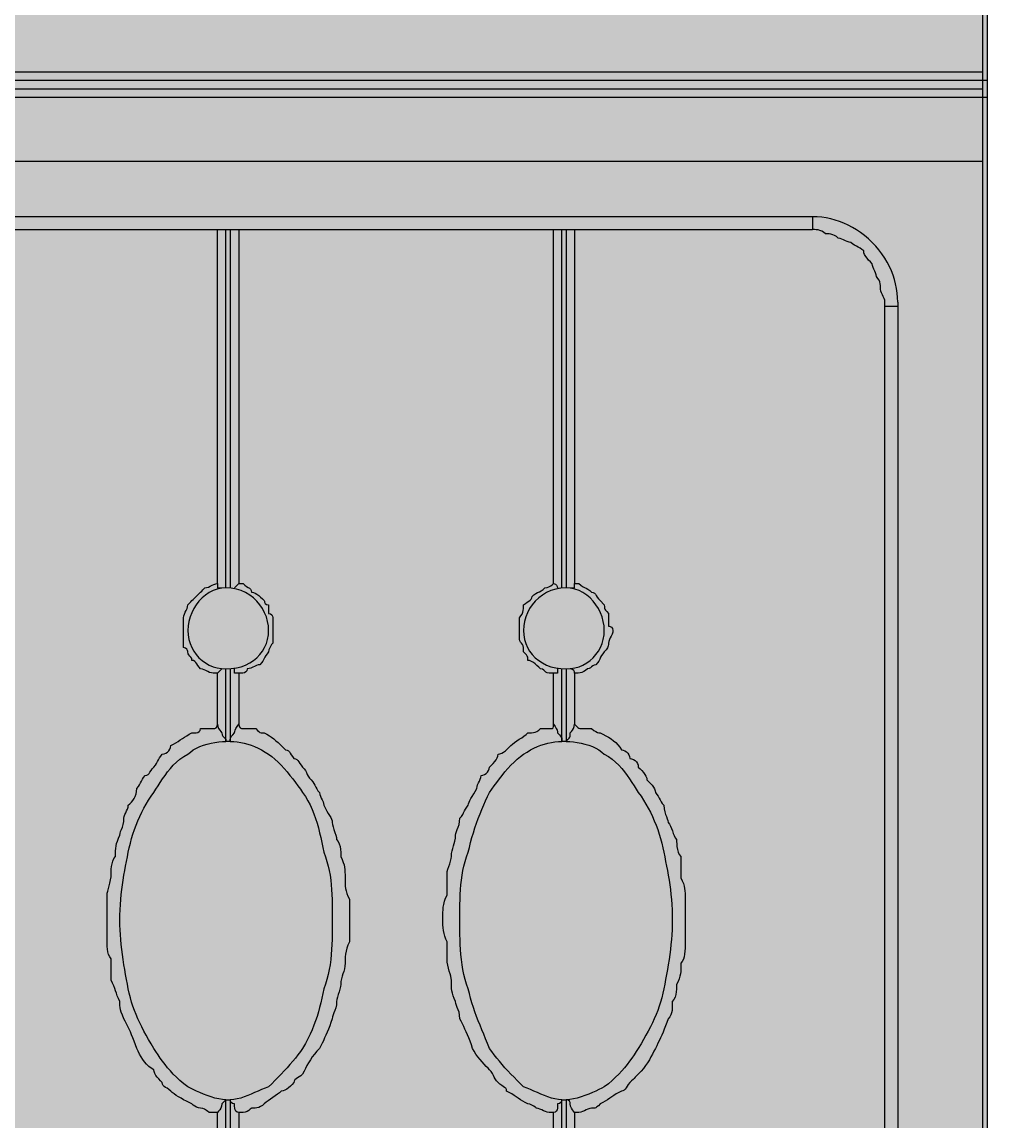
# Model space of a CAD drawing. Header units: millimetres. Extents: x 0 to 966, y -664 to 90.
# Drawn here: x 696.07 to 716, y -213.94 to -191.25 of the extents above; entities that cross this region are included whole.
import ezdxf

# ---------------------------------------------------------------- set-up
doc = ezdxf.new("R2010")
doc.units = ezdxf.units.MM
for name, color, linetype in [('HDL_BODY', 7, 'Continuous'), ('HDL_COLOUR', 7, 'Continuous'), ('HDL_DETAIL', 7, 'Continuous'), ('HDL_PRINT', 7, 'Continuous')]:
    doc.layers.add(name, color=color, linetype=linetype)

# ---------------------------------------------------------------- blocks, each defined once
blk = doc.blocks.new('M_R12.10.1_FRONT')
at = {"layer": 'HDL_BODY', "true_color": 0x202126}
blk.add_hatch(color=250, dxfattribs=at).paths.add_polyline_path([(0, 0), (216, 0), (216, 90), (0, 90)])
at = {"layer": 'HDL_BODY', "true_color": 0x2a2a30}
blk.add_hatch(color=250, dxfattribs=at).paths.add_polyline_path([(0.4, 20.52), (215.6, 20.52), (215.6, 68.31), (0.4, 68.31)])
at = {"layer": 'HDL_COLOUR', "true_color": 0x3d4a3a}
for points in [[(200.287, 55.392), (200.397, 55.397), (200.502, 55.413), (200.6, 55.438), (200.692, 55.472), (200.777, 55.515), (200.855, 55.565), (200.925, 55.623), (200.987, 55.687), (201.04, 55.758), (201.085, 55.835), (201.12, 55.916), (201.146, 56.002), (201.162, 56.092), (201.167, 56.186), (201.162, 56.28), (201.146, 56.373), (201.12, 56.464), (201.085, 56.552), (201.04, 56.637), (200.987, 56.717), (200.925, 56.79), (200.855, 56.858), (200.777, 56.917), (200.692, 56.968), (200.6, 57.009), (200.502, 57.04), (200.397, 57.059), (200.287, 57.065), (200.195, 57.059), (200.105, 57.04), (200.02, 57.009), (199.939, 56.968), (199.863, 56.917), (199.793, 56.858), (199.729, 56.79), (199.671, 56.717), (199.621, 56.637), (199.579, 56.552), (199.545, 56.464), (199.52, 56.373), (199.504, 56.28), (199.499, 56.186), (199.504, 56.092), (199.52, 56.002), (199.545, 55.916), (199.579, 55.835), (199.621, 55.758), (199.671, 55.687), (199.729, 55.623), (199.793, 55.565), (199.863, 55.515), (199.939, 55.472), (200.02, 55.438), (200.105, 55.413), (200.195, 55.397), (200.287, 55.392)], [(207.31, 55.392), (207.403, 55.397), (207.492, 55.413), (207.577, 55.438), (207.658, 55.472), (207.734, 55.515), (207.805, 55.565), (207.869, 55.623), (207.926, 55.687), (207.977, 55.758), (208.019, 55.835), (208.053, 55.916), (208.078, 56.002), (208.093, 56.092), (208.098, 56.186), (208.093, 56.28), (208.078, 56.373), (208.053, 56.464), (208.019, 56.552), (207.977, 56.637), (207.926, 56.717), (207.869, 56.79), (207.805, 56.858), (207.734, 56.917), (207.658, 56.968), (207.577, 57.009), (207.492, 57.04), (207.403, 57.059), (207.31, 57.065), (207.2, 57.059), (207.096, 57.04), (206.997, 57.009), (206.905, 56.968), (206.82, 56.917), (206.743, 56.858), (206.673, 56.79), (206.611, 56.717), (206.557, 56.637), (206.513, 56.552), (206.477, 56.464), (206.452, 56.373), (206.436, 56.28), (206.431, 56.186), (206.436, 56.092), (206.452, 56.002), (206.477, 55.916), (206.513, 55.835), (206.557, 55.758), (206.611, 55.687), (206.673, 55.623), (206.743, 55.565), (206.82, 55.515), (206.905, 55.472), (206.997, 55.438), (207.096, 55.413), (207.2, 55.397), (207.31, 55.392)]]:
    blk.add_hatch(color=79, dxfattribs=at).paths.add_polyline_path(points)
at = {"layer": 'HDL_COLOUR', "true_color": 0x97a4b5}
for points in [[(202.53, 50.22), (202.511, 50.703), (202.455, 51.178), (202.363, 51.636), (202.235, 52.07), (202.075, 52.472), (201.886, 52.836), (201.669, 53.155), (201.43, 53.424), (201.172, 53.638), (200.899, 53.794), (200.617, 53.888), (200.33, 53.92), (200.043, 53.888), (199.761, 53.794), (199.488, 53.638), (199.23, 53.424), (198.991, 53.155), (198.774, 52.836), (198.585, 52.472), (198.425, 52.07), (198.297, 51.636), (198.205, 51.178), (198.149, 50.703), (198.13, 50.22), (198.149, 49.737), (198.205, 49.262), (198.297, 48.804), (198.425, 48.37), (198.585, 47.968), (198.774, 47.604), (198.991, 47.285), (199.23, 47.016), (199.488, 46.802), (199.761, 46.646), (200.043, 46.552), (200.33, 46.52), (200.617, 46.552), (200.899, 46.646), (201.172, 46.802), (201.43, 47.016), (201.669, 47.285), (201.886, 47.604), (202.075, 47.968), (202.235, 48.37), (202.363, 48.804), (202.455, 49.262), (202.511, 49.737)], [(209.46, 50.22), (209.441, 50.703), (209.385, 51.178), (209.293, 51.636), (209.165, 52.07), (209.005, 52.472), (208.816, 52.836), (208.599, 53.155), (208.36, 53.424), (208.102, 53.638), (207.829, 53.794), (207.547, 53.888), (207.26, 53.92), (206.973, 53.888), (206.691, 53.794), (206.418, 53.638), (206.16, 53.424), (205.921, 53.155), (205.704, 52.836), (205.515, 52.472), (205.355, 52.07), (205.227, 51.636), (205.135, 51.178), (205.079, 50.703), (205.06, 50.22), (205.079, 49.737), (205.135, 49.262), (205.227, 48.804), (205.355, 48.37), (205.515, 47.968), (205.704, 47.604), (205.921, 47.285), (206.16, 47.016), (206.418, 46.802), (206.691, 46.646), (206.973, 46.552), (207.26, 46.52), (207.547, 46.552), (207.829, 46.646), (208.102, 46.802), (208.36, 47.016), (208.599, 47.285), (208.816, 47.604), (209.005, 47.968), (209.165, 48.37), (209.293, 48.804), (209.385, 49.262), (209.441, 49.737)]]:
    blk.add_hatch(color=253, dxfattribs=at).paths.add_polyline_path(points)
at = {"layer": 'HDL_PRINT', "true_color": 0xdee1e9}
for points in [[(197.215, 60.941), (197.136, 60.938), (197.058, 60.931), (196.98, 60.919), (196.905, 60.904), (196.831, 60.885), (196.76, 60.864), (196.692, 60.841), (196.628, 60.815), (196.568, 60.789), (196.513, 60.763), (196.575, 60.792), (196.631, 60.814), (196.683, 60.83), (196.732, 60.841), (196.782, 60.847), (196.834, 60.85), (196.89, 60.852), (196.952, 60.852), (197.117, 60.846), (197.278, 60.828), (197.434, 60.8), (197.584, 60.761), (197.729, 60.711), (197.868, 60.652), (198.001, 60.583), (198.128, 60.506), (198.247, 60.42), (198.36, 60.326), (198.466, 60.224), (198.564, 60.116), (198.653, 60.001), (198.735, 59.879), (198.808, 59.752), (198.873, 59.62), (198.928, 59.482), (198.974, 59.341), (199.01, 59.195), (199.036, 59.046), (199.052, 58.894), (199.058, 58.739), (199.052, 58.584), (199.036, 58.432), (199.01, 58.282), (198.974, 58.137), (198.928, 57.995), (198.873, 57.858), (198.808, 57.725), (198.735, 57.598), (198.653, 57.477), (198.564, 57.362), (198.466, 57.253), (198.36, 57.152), (198.247, 57.058), (198.128, 56.972), (198.001, 56.894), (197.868, 56.826), (197.729, 56.766), (197.584, 56.717), (197.434, 56.678), (197.278, 56.649), (197.117, 56.631), (196.952, 56.626), (196.807, 56.63), (196.666, 56.645), (196.529, 56.668), (196.395, 56.7), (196.265, 56.74), (196.14, 56.788), (196.018, 56.844), (195.902, 56.907), (195.79, 56.977), (195.683, 57.053), (195.581, 57.136), (195.484, 57.224), (195.392, 57.318), (195.307, 57.417), (195.227, 57.52), (195.153, 57.628), (195.085, 57.74), (195.023, 57.856), (195.079, 57.726), (195.141, 57.6), (195.21, 57.479), (195.285, 57.363), (195.365, 57.251), (195.452, 57.145), (195.545, 57.044), (195.643, 56.95), (195.747, 56.861), (195.856, 56.779), (195.97, 56.703), (196.09, 56.634), (196.215, 56.572), (196.344, 56.518), (196.478, 56.471), (196.617, 56.432), (196.76, 56.401), (196.908, 56.379), (197.06, 56.366), (197.215, 56.361), (197.374, 56.366), (197.53, 56.383), (197.681, 56.409), (197.829, 56.446), (197.972, 56.492), (198.111, 56.548), (198.245, 56.613), (198.373, 56.687), (198.495, 56.769), (198.612, 56.86), (198.721, 56.958), (198.824, 57.064), (198.92, 57.178), (199.009, 57.299), (199.089, 57.426), (199.162, 57.56), (199.226, 57.699), (199.281, 57.845), (199.326, 57.996), (199.363, 58.152), (199.389, 58.314), (199.405, 58.479), (199.41, 58.65), (199.405, 58.809), (199.389, 58.967), (199.363, 59.121), (199.326, 59.272), (199.281, 59.42), (199.226, 59.563), (199.162, 59.702), (199.089, 59.836), (199.009, 59.964), (198.92, 60.086), (198.824, 60.202), (198.721, 60.312), (198.612, 60.413), (198.495, 60.508), (198.373, 60.594), (198.245, 60.672), (198.111, 60.741), (197.972, 60.8), (197.829, 60.85), (197.681, 60.889), (197.53, 60.918), (197.374, 60.935), (197.215, 60.941)], [(204.15, 60.941), (204.073, 60.938), (204.001, 60.931), (203.932, 60.919), (203.865, 60.904), (203.799, 60.885), (203.733, 60.864), (203.666, 60.841), (203.597, 60.815), (203.524, 60.789), (203.448, 60.763), (203.506, 60.789), (203.564, 60.81), (203.623, 60.825), (203.681, 60.837), (203.74, 60.844), (203.798, 60.849), (203.857, 60.851), (203.916, 60.852), (203.975, 60.852), (204.129, 60.846), (204.281, 60.828), (204.43, 60.8), (204.575, 60.761), (204.716, 60.711), (204.853, 60.652), (204.985, 60.583), (205.112, 60.506), (205.233, 60.42), (205.348, 60.326), (205.456, 60.224), (205.557, 60.116), (205.65, 60.001), (205.736, 59.879), (205.813, 59.752), (205.882, 59.62), (205.941, 59.482), (205.99, 59.341), (206.029, 59.195), (206.058, 59.046), (206.075, 58.894), (206.081, 58.739), (206.075, 58.584), (206.058, 58.432), (206.029, 58.282), (205.99, 58.137), (205.941, 57.995), (205.882, 57.858), (205.813, 57.725), (205.736, 57.598), (205.65, 57.477), (205.557, 57.362), (205.456, 57.253), (205.348, 57.152), (205.233, 57.058), (205.112, 56.972), (204.985, 56.894), (204.853, 56.826), (204.716, 56.766), (204.575, 56.717), (204.43, 56.678), (204.281, 56.649), (204.129, 56.631), (203.975, 56.626), (203.829, 56.63), (203.686, 56.645), (203.545, 56.668), (203.407, 56.7), (203.272, 56.74), (203.142, 56.788), (203.016, 56.844), (202.894, 56.907), (202.778, 56.977), (202.668, 57.053), (202.564, 57.136), (202.466, 57.224), (202.375, 57.318), (202.292, 57.417), (202.217, 57.52), (202.15, 57.628), (202.092, 57.74), (202.044, 57.856), (202.088, 57.726), (202.141, 57.6), (202.202, 57.479), (202.271, 57.363), (202.348, 57.251), (202.432, 57.145), (202.523, 57.044), (202.621, 56.95), (202.724, 56.861), (202.833, 56.779), (202.948, 56.703), (203.067, 56.634), (203.191, 56.572), (203.319, 56.518), (203.45, 56.471), (203.585, 56.432), (203.723, 56.401), (203.863, 56.379), (204.006, 56.366), (204.15, 56.361), (204.309, 56.366), (204.466, 56.383), (204.62, 56.409), (204.77, 56.446), (204.917, 56.492), (205.06, 56.548), (205.198, 56.613), (205.331, 56.687), (205.459, 56.769), (205.581, 56.86), (205.696, 56.958), (205.805, 57.064), (205.906, 57.178), (206, 57.299), (206.086, 57.426), (206.163, 57.56), (206.231, 57.699), (206.291, 57.845), (206.34, 57.996), (206.379, 58.152), (206.407, 58.314), (206.425, 58.479), (206.431, 58.65), (206.425, 58.809), (206.407, 58.967), (206.379, 59.121), (206.34, 59.272), (206.291, 59.42), (206.231, 59.563), (206.163, 59.702), (206.086, 59.836), (206, 59.964), (205.906, 60.086), (205.805, 60.202), (205.696, 60.312), (205.581, 60.413), (205.459, 60.508), (205.331, 60.594), (205.198, 60.672), (205.06, 60.741), (204.917, 60.8), (204.77, 60.85), (204.62, 60.889), (204.466, 60.918), (204.309, 60.935), (204.15, 60.941)], [(196.338, 57.505), (196.338, 59.883), (198.006, 59.883), (198.006, 59.618), (196.602, 59.618), (196.602, 58.914), (197.917, 58.914), (197.917, 58.65), (196.602, 58.65), (196.602, 57.856), (198.095, 57.856), (198.095, 57.505), (196.338, 57.505)], [(203.448, 57.505), (203.448, 59.883), (205.027, 59.883), (205.027, 59.618), (203.797, 59.618), (203.797, 58.914), (204.852, 58.914), (204.852, 58.563), (203.797, 58.563), (203.797, 57.505), (203.448, 57.505)]]:
    blk.add_hatch(color=254, dxfattribs=at).paths.add_polyline_path(points)
at = {"layer": 'HDL_DETAIL', "color": 251, "true_color": 0x52555c}
for points in [[(0.351, 89.999), (215.91, 89.999), (215.91, 0.177), (0.351, 0.177), (0.351, 89.999)], [(0, 89.823), (216, 89.823), (216, 0), (0, 0), (0, 89.823)], [(0.351, 67.722), (215.91, 67.722), (215.91, 22.456), (0.351, 22.456), (0.351, 67.722)], [(0, 67.545), (216, 67.545), (216, 22.28), (0, 22.28), (0, 67.545)], [(213.892, 62.965), (213.892, 62.965)], [(214.156, 62.876), (214.156, 62.876)], [(200.287, 55.392), (200.397, 55.397), (200.502, 55.413), (200.6, 55.438), (200.692, 55.472), (200.777, 55.515), (200.855, 55.565), (200.925, 55.623), (200.987, 55.687), (201.04, 55.758), (201.085, 55.835), (201.12, 55.916), (201.146, 56.002), (201.162, 56.092), (201.167, 56.186), (201.162, 56.28), (201.146, 56.373), (201.12, 56.464), (201.085, 56.552), (201.04, 56.637), (200.987, 56.717), (200.925, 56.79), (200.855, 56.858), (200.777, 56.917), (200.692, 56.968), (200.6, 57.009), (200.502, 57.04), (200.397, 57.059), (200.287, 57.065), (200.195, 57.059), (200.105, 57.04), (200.02, 57.009), (199.939, 56.968), (199.863, 56.917), (199.793, 56.858), (199.729, 56.79), (199.671, 56.717), (199.621, 56.637), (199.579, 56.552), (199.545, 56.464), (199.52, 56.373), (199.504, 56.28), (199.499, 56.186), (199.504, 56.092), (199.52, 56.002), (199.545, 55.916), (199.579, 55.835), (199.621, 55.758), (199.671, 55.687), (199.729, 55.623), (199.793, 55.565), (199.863, 55.515), (199.939, 55.472), (200.02, 55.438), (200.105, 55.413), (200.195, 55.397), (200.287, 55.392)], [(207.31, 55.392), (207.403, 55.397), (207.492, 55.413), (207.577, 55.438), (207.658, 55.472), (207.734, 55.515), (207.805, 55.565), (207.869, 55.623), (207.926, 55.687), (207.977, 55.758), (208.019, 55.835), (208.053, 55.916), (208.078, 56.002), (208.093, 56.092), (208.098, 56.186), (208.093, 56.28), (208.078, 56.373), (208.053, 56.464), (208.019, 56.552), (207.977, 56.637), (207.926, 56.717), (207.869, 56.79), (207.805, 56.858), (207.734, 56.917), (207.658, 56.968), (207.577, 57.009), (207.492, 57.04), (207.403, 57.059), (207.31, 57.065), (207.2, 57.059), (207.096, 57.04), (206.997, 57.009), (206.905, 56.968), (206.82, 56.917), (206.743, 56.858), (206.673, 56.79), (206.611, 56.717), (206.557, 56.637), (206.513, 56.552), (206.477, 56.464), (206.452, 56.373), (206.436, 56.28), (206.431, 56.186), (206.436, 56.092), (206.452, 56.002), (206.477, 55.916), (206.513, 55.835), (206.557, 55.758), (206.611, 55.687), (206.673, 55.623), (206.743, 55.565), (206.82, 55.515), (206.905, 55.472), (206.997, 55.438), (207.096, 55.413), (207.2, 55.397), (207.31, 55.392)], [(200.287, 53.894), (200.287, 53.894)], [(200.287, 53.894), (200.287, 53.894)], [(200.287, 53.894), (200.287, 53.894)], [(200.376, 53.894), (200.376, 53.894)], [(200.376, 53.894), (200.376, 53.894)], [(207.222, 53.894), (207.222, 53.894)], [(207.222, 53.894), (207.222, 53.894)], [(207.31, 53.894), (207.31, 53.894)], [(207.31, 53.894), (207.31, 53.894)], [(207.31, 53.894), (207.31, 53.894)], [(200.287, 46.497), (200.287, 46.497)], [(200.376, 46.497), (200.376, 46.497)], [(207.31, 46.497), (207.31, 46.497)], [(207.31, 46.497), (207.31, 46.497)]]:
    blk.add_lwpolyline(points, close=True, dxfattribs=at)
for points in [[(0.439, 67.367), (214.858, 67.367)], [(0.439, 67.367), (214.858, 67.367)], [(0.439, 67.367), (214.858, 67.367)], [(0.439, 67.367), (214.858, 67.367)], [(0.439, 67.367), (214.858, 67.367)], [(0.439, 67.367), (214.858, 67.367)], [(0.439, 67.367), (214.858, 67.367)], [(0.439, 67.367), (214.858, 67.367)], [(0.439, 67.367), (214.858, 67.367)], [(0.439, 67.367), (214.858, 67.367)], [(0.439, 67.367), (214.858, 67.367)], [(0.439, 67.367), (214.858, 67.367)], [(0.439, 67.367), (214.858, 67.367)], [(0.439, 67.367), (214.858, 67.367)], [(0.439, 67.367), (214.858, 67.367)], [(0.439, 67.367), (214.858, 67.367)], [(0.439, 67.367), (214.858, 67.367)], [(0.439, 67.367), (214.858, 67.367)], [(0.439, 67.367), (214.858, 67.367)], [(0.439, 67.367), (214.858, 67.367)], [(0.439, 67.367), (215.91, 67.367)], [(214.506, 67.191), (0.702, 67.191)], [(214.506, 67.191), (0.702, 67.191)], [(214.506, 67.191), (0.702, 67.191)], [(214.506, 67.191), (0.702, 67.191)], [(214.506, 67.191), (0.702, 67.191)], [(214.506, 67.191), (0.702, 67.191)], [(214.506, 67.191), (0.702, 67.191)], [(214.506, 67.191), (0.702, 67.191)], [(214.506, 67.191), (0.702, 67.191)], [(214.506, 67.191), (0.702, 67.191)], [(214.506, 67.191), (0.702, 67.191)], [(214.506, 67.191), (0.702, 67.191)], [(214.506, 67.191), (0.702, 67.191)], [(214.506, 67.191), (0.702, 67.191)], [(214.506, 67.191), (0.702, 67.191)], [(214.506, 67.191), (0.702, 67.191)], [(214.506, 67.191), (0.702, 67.191)], [(214.506, 67.191), (0.702, 67.191)], [(214.506, 67.191), (0.702, 67.191)], [(214.506, 67.191), (0.702, 67.191)], [(215.999, 67.191), (0.702, 67.191)], [(214.42, 65.872), (0.79, 65.872)], [(214.42, 65.872), (0.79, 65.872)], [(214.42, 65.872), (0.79, 65.872)], [(214.42, 65.872), (0.79, 65.872)], [(214.42, 65.872), (0.79, 65.872)], [(214.42, 65.872), (0.79, 65.872)], [(214.42, 65.872), (0.79, 65.872)], [(214.42, 65.872), (0.79, 65.872)], [(214.42, 65.872), (0.79, 65.872)], [(214.42, 65.872), (0.79, 65.872)], [(214.42, 65.872), (0.79, 65.872)], [(214.42, 65.872), (0.79, 65.872)], [(214.42, 65.872), (0.79, 65.872)], [(214.42, 65.872), (0.79, 65.872)], [(214.42, 65.872), (0.79, 65.872)], [(214.42, 65.872), (0.79, 65.872)], [(214.42, 65.872), (0.79, 65.872)], [(214.42, 65.872), (0.79, 65.872)], [(214.42, 65.872), (0.79, 65.872)], [(214.42, 65.872), (0.79, 65.872)], [(215.91, 65.872), (0.79, 65.872)], [(212.399, 64.728), (167.374, 64.728)], [(214.156, 62.965), (214.153, 63.059), (214.145, 63.153), (214.132, 63.247), (214.113, 63.34), (214.089, 63.432), (214.06, 63.524), (214.025, 63.614), (213.984, 63.703), (213.939, 63.79), (213.887, 63.876), (213.831, 63.96), (213.769, 64.042), (213.702, 64.121), (213.629, 64.198), (213.552, 64.271), (213.473, 64.338), (213.391, 64.4), (213.308, 64.457), (213.222, 64.508), (213.135, 64.554), (213.046, 64.594), (212.956, 64.63), (212.865, 64.66), (212.773, 64.684), (212.68, 64.703), (212.587, 64.717), (212.493, 64.725), (212.399, 64.728)], [(212.399, 64.728), (212.399, 64.463)], [(167.374, 64.463), (212.399, 64.463)], [(200.112, 57.152), (200.112, 64.463)], [(200.287, 57.065), (200.287, 64.463)], [(200.376, 64.463), (200.376, 57.065)], [(200.551, 64.463), (200.551, 57.152)], [(207.047, 57.152), (207.047, 64.463)], [(207.222, 57.065), (207.222, 64.463)], [(207.31, 64.463), (207.31, 57.065)], [(207.485, 64.463), (207.485, 57.152)], [(213.892, 62.965), (213.888, 63.003), (213.875, 63.041), (213.857, 63.078), (213.839, 63.116), (213.821, 63.154), (213.809, 63.191), (213.804, 63.23), (213.803, 63.268), (213.802, 63.305), (213.797, 63.343), (213.788, 63.381), (213.772, 63.418), (213.749, 63.456), (213.718, 63.494), (213.713, 63.531), (213.7, 63.569), (213.683, 63.606), (213.664, 63.644), (213.646, 63.682), (213.634, 63.72), (213.629, 63.759), (213.591, 63.796), (213.555, 63.833), (213.523, 63.871), (213.495, 63.909), (213.473, 63.947), (213.459, 63.985), (213.454, 64.023), (213.416, 64.055), (213.378, 64.08), (213.34, 64.1), (213.302, 64.119), (213.265, 64.14), (213.227, 64.165), (213.19, 64.198), (213.152, 64.203), (213.115, 64.216), (213.077, 64.232), (213.04, 64.251), (213.002, 64.268), (212.965, 64.28), (212.927, 64.285), (212.889, 64.318), (212.851, 64.341), (212.814, 64.357), (212.776, 64.367), (212.739, 64.372), (212.701, 64.374), (212.663, 64.374), (212.625, 64.407), (212.588, 64.43), (212.55, 64.446), (212.513, 64.456), (212.475, 64.461), (212.437, 64.463), (212.399, 64.463)], [(213.892, 27.476), (213.892, 62.965)], [(214.156, 62.876), (213.892, 62.876)], [(214.156, 62.965), (214.156, 27.476)], [(199.41, 56.186), (199.41, 56.229), (199.41, 56.273), (199.41, 56.316), (199.41, 56.36), (199.41, 56.404), (199.41, 56.447), (199.415, 56.485), (199.428, 56.524), (199.445, 56.562), (199.464, 56.599), (199.482, 56.637), (199.494, 56.675), (199.499, 56.712), (199.536, 56.75), (199.563, 56.778), (199.585, 56.801), (199.608, 56.824), (199.636, 56.852), (199.674, 56.89), (199.712, 56.927), (199.74, 56.954), (199.762, 56.977), (199.785, 56.999), (199.812, 57.027), (199.849, 57.065), (199.887, 57.07), (199.924, 57.082), (199.962, 57.099), (199.999, 57.118), (200.037, 57.134), (200.074, 57.147), (200.112, 57.152)], [(200.112, 57.152), (200.112, 57.065), (200.201, 57.065)], [(200.465, 57.065), (200.465, 57.065), (200.551, 57.152)], [(200.551, 57.152), (200.64, 57.152), (200.676, 57.119), (200.712, 57.095), (200.744, 57.074), (200.773, 57.056), (200.795, 57.035), (200.809, 57.01), (200.814, 56.976), (200.852, 56.971), (200.89, 56.957), (200.927, 56.935), (200.965, 56.907), (201.002, 56.875), (201.04, 56.839), (201.078, 56.801), (201.079, 56.792), (201.084, 56.769), (201.097, 56.743), (201.123, 56.721), (201.167, 56.712), (201.167, 56.669), (201.167, 56.638), (201.167, 56.612), (201.167, 56.581), (201.167, 56.536), (201.209, 56.527), (201.234, 56.505), (201.247, 56.479), (201.252, 56.456), (201.253, 56.447), (201.253, 56.404), (201.253, 56.374), (201.253, 56.347), (201.253, 56.316), (201.253, 56.272), (201.253, 56.186)], [(206.345, 56.186), (206.345, 56.229), (206.345, 56.273), (206.345, 56.316), (206.345, 56.36), (206.345, 56.404), (206.345, 56.447), (206.377, 56.485), (206.399, 56.524), (206.415, 56.562), (206.424, 56.599), (206.429, 56.637), (206.43, 56.675), (206.431, 56.712), (206.468, 56.745), (206.505, 56.77), (206.538, 56.791), (206.566, 56.81), (206.589, 56.831), (206.603, 56.857), (206.608, 56.89), (206.645, 56.922), (206.683, 56.947), (206.72, 56.967), (206.758, 56.986), (206.796, 57.007), (206.834, 57.032), (206.872, 57.065), (206.915, 57.072), (206.956, 57.088), (206.992, 57.108), (207.021, 57.129), (207.04, 57.145), (207.047, 57.152)], [(207.047, 57.152), (207.089, 57.143), (207.114, 57.121), (207.127, 57.096), (207.132, 57.074), (207.133, 57.065)], [(207.396, 57.065), (207.485, 57.065), (207.485, 57.152)], [(207.485, 57.152), (207.574, 57.152), (207.611, 57.119), (207.648, 57.095), (207.686, 57.074), (207.723, 57.056), (207.761, 57.035), (207.798, 57.01), (207.835, 56.976), (207.868, 56.971), (207.893, 56.957), (207.914, 56.935), (207.933, 56.907), (207.954, 56.875), (207.979, 56.839), (208.012, 56.801), (208.098, 56.712), (208.099, 56.675), (208.102, 56.648), (208.109, 56.625), (208.125, 56.602), (208.15, 56.574), (208.187, 56.536), (208.187, 56.447), (208.187, 56.404), (208.187, 56.374), (208.187, 56.347), (208.187, 56.316), (208.187, 56.272), (208.196, 56.271), (208.219, 56.266), (208.245, 56.253), (208.267, 56.228), (208.276, 56.186)], [(200.112, 55.303), (200.023, 55.303), (199.986, 55.308), (199.949, 55.321), (199.912, 55.338), (199.874, 55.357), (199.837, 55.374), (199.8, 55.387), (199.763, 55.392), (199.73, 55.429), (199.704, 55.465), (199.683, 55.497), (199.664, 55.526), (199.644, 55.548), (199.618, 55.562), (199.585, 55.567), (199.579, 55.605), (199.563, 55.633), (199.542, 55.656), (199.521, 55.679), (199.505, 55.706), (199.499, 55.743), (199.498, 55.752), (199.493, 55.774), (199.48, 55.801), (199.454, 55.823), (199.41, 55.832), (199.41, 55.876), (199.41, 55.907), (199.41, 55.934), (199.41, 55.965), (199.41, 56.007), (199.41, 56.096), (199.41, 56.186)], [(201.253, 56.186), (201.253, 56.141), (201.253, 56.097), (201.253, 56.052), (201.253, 56.008), (201.253, 55.964), (201.253, 55.921), (201.246, 55.914), (201.23, 55.895), (201.21, 55.865), (201.189, 55.829), (201.173, 55.787), (201.167, 55.743), (201.134, 55.706), (201.108, 55.668), (201.088, 55.631), (201.068, 55.593), (201.048, 55.555), (201.022, 55.516), (200.989, 55.478), (200.952, 55.473), (200.915, 55.461), (200.877, 55.444), (200.84, 55.426), (200.802, 55.409), (200.764, 55.397), (200.725, 55.392), (200.719, 55.355), (200.7, 55.329), (200.671, 55.314), (200.636, 55.306), (200.595, 55.303), (200.551, 55.303)], [(207.047, 55.303), (206.958, 55.303), (206.921, 55.31), (206.894, 55.326), (206.872, 55.348), (206.849, 55.369), (206.821, 55.385), (206.783, 55.392), (206.745, 55.429), (206.708, 55.465), (206.67, 55.497), (206.633, 55.526), (206.595, 55.548), (206.557, 55.562), (206.52, 55.567), (206.519, 55.605), (206.516, 55.633), (206.508, 55.656), (206.493, 55.679), (206.468, 55.706), (206.431, 55.743), (206.431, 55.832), (206.424, 55.87), (206.408, 55.898), (206.388, 55.921), (206.367, 55.943), (206.351, 55.971), (206.345, 56.007), (206.345, 56.096), (206.345, 56.186)], [(208.276, 56.186), (208.271, 56.147), (208.258, 56.109), (208.241, 56.071), (208.222, 56.033), (208.205, 55.996), (208.192, 55.958), (208.187, 55.921), (208.187, 55.914), (208.184, 55.895), (208.176, 55.865), (208.161, 55.829), (208.136, 55.787), (208.098, 55.743), (208.066, 55.706), (208.042, 55.668), (208.022, 55.631), (208.003, 55.593), (207.982, 55.555), (207.957, 55.516), (207.924, 55.478), (207.886, 55.472), (207.858, 55.456), (207.835, 55.435), (207.813, 55.414), (207.785, 55.398), (207.749, 55.392), (207.711, 55.359), (207.673, 55.335), (207.636, 55.32), (207.598, 55.31), (207.561, 55.305), (207.523, 55.303), (207.485, 55.303)], [(200.201, 55.392), (200.112, 55.303)], [(200.287, 53.894), (200.287, 55.392)], [(200.376, 55.392), (200.376, 53.894)], [(200.551, 55.303), (200.465, 55.303), (200.465, 55.392)], [(207.133, 55.392), (207.133, 55.303), (207.047, 55.303)], [(207.222, 53.894), (207.222, 55.392)], [(207.31, 55.392), (207.31, 53.894)], [(207.485, 55.303), (207.485, 55.303), (207.485, 55.312), (207.48, 55.334), (207.466, 55.361), (207.44, 55.383), (207.396, 55.392)], [(200.112, 54.248), (200.112, 55.303)], [(200.551, 55.303), (200.551, 54.248)], [(207.047, 54.248), (207.047, 55.303)], [(207.485, 55.303), (207.485, 54.248)], [(200.112, 46.232), (200.102, 46.232), (200.076, 46.232), (200.036, 46.232), (199.989, 46.232), (199.938, 46.232), (199.931, 46.239), (199.911, 46.255), (199.882, 46.277), (199.846, 46.298), (199.806, 46.315), (199.763, 46.321), (199.719, 46.328), (199.677, 46.344), (199.641, 46.366), (199.611, 46.387), (199.592, 46.404), (199.585, 46.41), (199.527, 46.439), (199.469, 46.468), (199.413, 46.497), (199.36, 46.527), (199.308, 46.556), (199.261, 46.586), (199.218, 46.616), (199.179, 46.645), (199.147, 46.675), (199.109, 46.707), (199.073, 46.732), (199.041, 46.752), (199.013, 46.771), (198.991, 46.792), (198.977, 46.817), (198.972, 46.85), (198.934, 46.887), (198.898, 46.925), (198.866, 46.963), (198.838, 47), (198.816, 47.038), (198.802, 47.077), (198.797, 47.115), (198.741, 47.147), (198.691, 47.185), (198.646, 47.228), (198.606, 47.276), (198.57, 47.327), (198.536, 47.382), (198.504, 47.438), (198.474, 47.496), (198.445, 47.555), (198.418, 47.631), (198.392, 47.703), (198.365, 47.771), (198.339, 47.835), (198.313, 47.896), (198.287, 47.954), (198.26, 48.01), (198.234, 48.064), (198.208, 48.117), (198.181, 48.17), (198.149, 48.24), (198.126, 48.301), (198.111, 48.355), (198.102, 48.402), (198.097, 48.445), (198.095, 48.485), (198.095, 48.524), (198.066, 48.586), (198.042, 48.642), (198.023, 48.694), (198.006, 48.744), (197.989, 48.793), (197.97, 48.845), (197.947, 48.901), (197.917, 48.963), (197.917, 49.001), (197.917, 49.045), (197.917, 49.096), (197.917, 49.151), (197.917, 49.211), (197.917, 49.273), (197.917, 49.338), (197.917, 49.403), (197.886, 49.446), (197.863, 49.497), (197.847, 49.552), (197.838, 49.608), (197.833, 49.663), (197.832, 49.714), (197.831, 49.757), (197.831, 49.815), (197.831, 49.874), (197.831, 49.932), (197.831, 49.991), (197.831, 50.049), (197.831, 50.108), (197.831, 50.166), (197.831, 50.225), (197.831, 50.283), (197.831, 50.32), (197.831, 50.365), (197.831, 50.415), (197.831, 50.471), (197.831, 50.53), (197.831, 50.593), (197.831, 50.657), (197.831, 50.723), (197.835, 50.76), (197.845, 50.805), (197.859, 50.855), (197.874, 50.911), (197.89, 50.971), (197.904, 51.034), (197.914, 51.099), (197.917, 51.166), (197.918, 51.208), (197.919, 51.258), (197.924, 51.313), (197.934, 51.369), (197.95, 51.424), (197.973, 51.474), (198.006, 51.517), (198.006, 51.579), (198.008, 51.635), (198.011, 51.686), (198.017, 51.736), (198.028, 51.786), (198.044, 51.838), (198.066, 51.894), (198.095, 51.956), (198.1, 51.995), (198.112, 52.035), (198.129, 52.078), (198.147, 52.125), (198.164, 52.179), (198.176, 52.24), (198.181, 52.31), (198.186, 52.347), (198.199, 52.385), (198.216, 52.422), (198.235, 52.46), (198.252, 52.498), (198.265, 52.536), (198.27, 52.575), (198.302, 52.607), (198.333, 52.641), (198.363, 52.677), (198.389, 52.716), (198.412, 52.76), (198.429, 52.809), (198.441, 52.863), (198.445, 52.925), (198.478, 52.963), (198.503, 53.001), (198.524, 53.039), (198.542, 53.076), (198.563, 53.114), (198.587, 53.152), (198.619, 53.19), (198.653, 53.195), (198.678, 53.209), (198.699, 53.232), (198.718, 53.26), (198.739, 53.293), (198.764, 53.328), (198.797, 53.365), (198.829, 53.403), (198.854, 53.442), (198.874, 53.48), (198.893, 53.517), (198.913, 53.555), (198.939, 53.593), (198.972, 53.63), (199.009, 53.635), (199.044, 53.649), (199.077, 53.672), (199.105, 53.7), (199.127, 53.734), (199.141, 53.77), (199.147, 53.808), (199.202, 53.837), (199.252, 53.866), (199.299, 53.895), (199.344, 53.924), (199.388, 53.953), (199.433, 53.983), (199.479, 54.012), (199.53, 54.041), (199.585, 54.069), (199.629, 54.07), (199.671, 54.073), (199.707, 54.081), (199.736, 54.096), (199.756, 54.121), (199.763, 54.159), (199.806, 54.159), (199.849, 54.159), (199.893, 54.159), (199.937, 54.159), (199.98, 54.159), (200.023, 54.159), (200.033, 54.159), (200.055, 54.164), (200.081, 54.178), (200.103, 54.204), (200.112, 54.248)], [(200.112, 54.248), (200.119, 54.204), (200.135, 54.162), (200.157, 54.125), (200.178, 54.096), (200.195, 54.077), (200.201, 54.069), (200.208, 54.033), (200.223, 54.006), (200.244, 53.983), (200.265, 53.96), (200.281, 53.932), (200.287, 53.894)], [(200.376, 53.894), (200.376, 53.932), (200.379, 53.96), (200.387, 53.983), (200.402, 54.006), (200.427, 54.033), (200.465, 54.069), (200.465, 54.077), (200.468, 54.096), (200.476, 54.125), (200.49, 54.162), (200.515, 54.204), (200.551, 54.248)], [(200.551, 54.248), (200.56, 54.204), (200.582, 54.178), (200.608, 54.164), (200.63, 54.159), (200.64, 54.159), (200.683, 54.159), (200.726, 54.159), (200.77, 54.159), (200.814, 54.159), (200.859, 54.159), (200.903, 54.159), (200.94, 54.121), (200.967, 54.096), (200.989, 54.081), (201.012, 54.073), (201.04, 54.07), (201.078, 54.069), (201.133, 54.041), (201.184, 54.011), (201.23, 53.979), (201.275, 53.946), (201.319, 53.909), (201.364, 53.869), (201.411, 53.824), (201.461, 53.774), (201.516, 53.719), (201.55, 53.714), (201.575, 53.699), (201.595, 53.677), (201.614, 53.649), (201.634, 53.616), (201.659, 53.58), (201.691, 53.543), (201.724, 53.538), (201.75, 53.524), (201.77, 53.501), (201.79, 53.473), (201.81, 53.439), (201.836, 53.403), (201.869, 53.365), (201.901, 53.328), (201.926, 53.291), (201.946, 53.253), (201.965, 53.215), (201.985, 53.177), (202.011, 53.139), (202.044, 53.101), (202.077, 53.063), (202.102, 53.026), (202.123, 52.989), (202.142, 52.951), (202.162, 52.914), (202.186, 52.876), (202.218, 52.839), (202.223, 52.801), (202.236, 52.763), (202.253, 52.725), (202.272, 52.687), (202.29, 52.649), (202.302, 52.612), (202.307, 52.575), (202.339, 52.512), (202.371, 52.457), (202.4, 52.408), (202.427, 52.364), (202.449, 52.325), (202.467, 52.289), (202.478, 52.254), (202.482, 52.221), (202.487, 52.179), (202.5, 52.129), (202.517, 52.074), (202.536, 52.017), (202.553, 51.962), (202.566, 51.912), (202.571, 51.87), (202.603, 51.827), (202.626, 51.777), (202.641, 51.722), (202.65, 51.665), (202.655, 51.61), (202.657, 51.559), (202.657, 51.517), (202.686, 51.454), (202.708, 51.398), (202.724, 51.346), (202.735, 51.297), (202.741, 51.247), (202.744, 51.195), (202.746, 51.139), (202.746, 51.077), (202.746, 51.015), (202.747, 50.959), (202.75, 50.907), (202.757, 50.857), (202.767, 50.807), (202.783, 50.755), (202.805, 50.699), (202.835, 50.637), (202.835, 50.575), (202.835, 50.519), (202.835, 50.467), (202.835, 50.417), (202.835, 50.367), (202.835, 50.315), (202.835, 50.259), (202.835, 50.197), (202.835, 50.13), (202.835, 50.065), (202.835, 50.002), (202.835, 49.942), (202.835, 49.887), (202.835, 49.837), (202.835, 49.793), (202.835, 49.757), (202.805, 49.69), (202.783, 49.625), (202.767, 49.562), (202.757, 49.502), (202.75, 49.446), (202.747, 49.396), (202.746, 49.351), (202.746, 49.314), (202.742, 49.252), (202.732, 49.197), (202.718, 49.145), (202.701, 49.095), (202.685, 49.046), (202.671, 48.994), (202.661, 48.937), (202.657, 48.874), (202.652, 48.832), (202.64, 48.782), (202.623, 48.727), (202.605, 48.671), (202.588, 48.616), (202.576, 48.566), (202.571, 48.524), (202.566, 48.453), (202.553, 48.391), (202.536, 48.338), (202.517, 48.29), (202.5, 48.248), (202.487, 48.208), (202.482, 48.17), (202.455, 48.093), (202.429, 48.021), (202.403, 47.953), (202.376, 47.89), (202.35, 47.829), (202.324, 47.771), (202.298, 47.715), (202.271, 47.661), (202.245, 47.607), (202.218, 47.555), (202.163, 47.496), (202.114, 47.437), (202.069, 47.379), (202.029, 47.32), (201.992, 47.261), (201.959, 47.202), (201.928, 47.143), (201.898, 47.084), (201.869, 47.026), (201.831, 46.992), (201.795, 46.967), (201.762, 46.946), (201.733, 46.927), (201.711, 46.907), (201.696, 46.882), (201.691, 46.85), (201.654, 46.812), (201.617, 46.777), (201.579, 46.744), (201.542, 46.716), (201.504, 46.694), (201.466, 46.68), (201.428, 46.675), (201.391, 46.642), (201.349, 46.608), (201.303, 46.575), (201.254, 46.542), (201.205, 46.508), (201.158, 46.476), (201.115, 46.443), (201.078, 46.41), (201.04, 46.377), (201.002, 46.354), (200.965, 46.338), (200.927, 46.328), (200.89, 46.323), (200.852, 46.322), (200.814, 46.321), (200.807, 46.315), (200.788, 46.298), (200.759, 46.277), (200.723, 46.255), (200.682, 46.239), (200.64, 46.232), (200.551, 46.232)], [(207.047, 46.232), (206.958, 46.232), (206.921, 46.237), (206.884, 46.25), (206.846, 46.267), (206.808, 46.286), (206.77, 46.304), (206.732, 46.316), (206.694, 46.321), (206.688, 46.328), (206.669, 46.344), (206.64, 46.366), (206.604, 46.387), (206.563, 46.404), (206.52, 46.41), (206.464, 46.439), (206.414, 46.468), (206.367, 46.497), (206.322, 46.527), (206.278, 46.556), (206.234, 46.586), (206.187, 46.616), (206.136, 46.645), (206.081, 46.675), (206.076, 46.707), (206.062, 46.732), (206.039, 46.752), (206.011, 46.771), (205.979, 46.792), (205.943, 46.817), (205.906, 46.85), (205.873, 46.887), (205.848, 46.925), (205.827, 46.963), (205.808, 47), (205.787, 47.038), (205.762, 47.077), (205.729, 47.115), (205.697, 47.147), (205.66, 47.185), (205.619, 47.228), (205.576, 47.276), (205.532, 47.327), (205.489, 47.382), (205.448, 47.438), (205.411, 47.496), (205.379, 47.555), (205.353, 47.631), (205.326, 47.703), (205.3, 47.771), (205.273, 47.835), (205.247, 47.896), (205.221, 47.954), (205.195, 48.01), (205.168, 48.064), (205.142, 48.117), (205.115, 48.17), (205.111, 48.24), (205.098, 48.301), (205.08, 48.355), (205.062, 48.402), (205.044, 48.445), (205.032, 48.485), (205.027, 48.524), (204.998, 48.586), (204.977, 48.642), (204.962, 48.694), (204.951, 48.744), (204.945, 48.793), (204.942, 48.845), (204.941, 48.901), (204.941, 48.963), (204.937, 49.001), (204.927, 49.045), (204.913, 49.096), (204.896, 49.151), (204.88, 49.211), (204.866, 49.273), (204.856, 49.338), (204.852, 49.403), (204.852, 49.446), (204.852, 49.497), (204.852, 49.552), (204.852, 49.608), (204.852, 49.663), (204.852, 49.714), (204.852, 49.757), (204.825, 49.815), (204.805, 49.874), (204.789, 49.932), (204.778, 49.991), (204.771, 50.049), (204.766, 50.108), (204.764, 50.166), (204.763, 50.225), (204.763, 50.283), (204.763, 50.32), (204.764, 50.365), (204.768, 50.415), (204.774, 50.471), (204.785, 50.53), (204.8, 50.593), (204.822, 50.657), (204.852, 50.723), (204.852, 50.76), (204.852, 50.805), (204.852, 50.855), (204.852, 50.911), (204.852, 50.971), (204.852, 51.034), (204.852, 51.099), (204.852, 51.166), (204.857, 51.208), (204.869, 51.258), (204.887, 51.313), (204.906, 51.369), (204.923, 51.424), (204.936, 51.474), (204.941, 51.517), (204.944, 51.579), (204.954, 51.635), (204.968, 51.686), (204.984, 51.736), (204.999, 51.786), (205.013, 51.838), (205.023, 51.894), (205.027, 51.956), (205.032, 51.995), (205.044, 52.035), (205.062, 52.078), (205.08, 52.125), (205.098, 52.179), (205.111, 52.24), (205.115, 52.31), (205.149, 52.347), (205.174, 52.385), (205.194, 52.422), (205.213, 52.46), (205.234, 52.498), (205.258, 52.536), (205.29, 52.575), (205.294, 52.607), (205.305, 52.641), (205.323, 52.677), (205.345, 52.716), (205.372, 52.76), (205.401, 52.809), (205.433, 52.863), (205.465, 52.925), (205.47, 52.963), (205.483, 53.001), (205.5, 53.039), (205.519, 53.076), (205.536, 53.114), (205.549, 53.152), (205.554, 53.19), (205.592, 53.195), (205.627, 53.209), (205.66, 53.232), (205.688, 53.26), (205.71, 53.293), (205.724, 53.328), (205.729, 53.365), (205.766, 53.403), (205.803, 53.442), (205.836, 53.48), (205.864, 53.517), (205.887, 53.555), (205.901, 53.593), (205.906, 53.63), (205.943, 53.635), (205.981, 53.649), (206.018, 53.672), (206.055, 53.7), (206.093, 53.734), (206.13, 53.77), (206.167, 53.808), (206.204, 53.84), (206.247, 53.873), (206.294, 53.906), (206.343, 53.939), (206.392, 53.972), (206.439, 54.004), (206.483, 54.037), (206.52, 54.069), (206.557, 54.07), (206.595, 54.072), (206.633, 54.077), (206.67, 54.086), (206.708, 54.102), (206.745, 54.126), (206.783, 54.159), (206.827, 54.159), (206.858, 54.159), (206.885, 54.159), (206.915, 54.159), (206.958, 54.159), (207.001, 54.159), (207.028, 54.164), (207.041, 54.178), (207.046, 54.204), (207.047, 54.248)], [(207.047, 54.248), (207.083, 54.204), (207.107, 54.162), (207.122, 54.125), (207.13, 54.096), (207.132, 54.077), (207.133, 54.069), (207.17, 54.033), (207.195, 54.006), (207.21, 53.983), (207.218, 53.96), (207.221, 53.932), (207.222, 53.894)], [(207.31, 53.894), (207.347, 53.932), (207.371, 53.96), (207.386, 53.983), (207.393, 54.006), (207.396, 54.033), (207.396, 54.069), (207.403, 54.077), (207.419, 54.096), (207.441, 54.125), (207.462, 54.162), (207.479, 54.204), (207.485, 54.248)], [(207.485, 54.248), (207.523, 54.21), (207.551, 54.185), (207.574, 54.17), (207.596, 54.162), (207.623, 54.159), (207.66, 54.159), (207.704, 54.159), (207.735, 54.159), (207.762, 54.159), (207.792, 54.159), (207.835, 54.159), (207.879, 54.121), (207.92, 54.096), (207.957, 54.081), (207.986, 54.073), (208.005, 54.07), (208.012, 54.069), (208.071, 54.041), (208.128, 54.011), (208.184, 53.979), (208.238, 53.946), (208.289, 53.909), (208.337, 53.869), (208.38, 53.824), (208.418, 53.774), (208.451, 53.719), (208.488, 53.714), (208.523, 53.699), (208.556, 53.677), (208.584, 53.649), (208.606, 53.616), (208.62, 53.58), (208.626, 53.543), (208.663, 53.538), (208.699, 53.524), (208.732, 53.501), (208.76, 53.473), (208.781, 53.439), (208.795, 53.403), (208.8, 53.365), (208.838, 53.328), (208.875, 53.291), (208.908, 53.253), (208.936, 53.215), (208.958, 53.177), (208.973, 53.139), (208.978, 53.101), (209.015, 53.063), (209.05, 53.026), (209.083, 52.989), (209.111, 52.951), (209.133, 52.914), (209.148, 52.876), (209.153, 52.839), (209.186, 52.801), (209.211, 52.763), (209.232, 52.725), (209.251, 52.687), (209.271, 52.649), (209.296, 52.612), (209.328, 52.575), (209.333, 52.503), (209.345, 52.442), (209.363, 52.389), (209.382, 52.341), (209.399, 52.299), (209.412, 52.259), (209.417, 52.221), (209.445, 52.185), (209.468, 52.142), (209.486, 52.095), (209.503, 52.046), (209.52, 51.996), (209.539, 51.949), (209.562, 51.906), (209.591, 51.87), (209.592, 51.827), (209.593, 51.777), (209.598, 51.722), (209.608, 51.665), (209.624, 51.61), (209.647, 51.559), (209.68, 51.517), (209.68, 51.454), (209.68, 51.398), (209.68, 51.346), (209.68, 51.297), (209.68, 51.247), (209.68, 51.195), (209.68, 51.139), (209.68, 51.077), (209.709, 51.015), (209.73, 50.959), (209.745, 50.907), (209.755, 50.857), (209.762, 50.807), (209.765, 50.755), (209.766, 50.699), (209.766, 50.637), (209.766, 50.575), (209.766, 50.519), (209.766, 50.467), (209.766, 50.417), (209.766, 50.367), (209.766, 50.315), (209.766, 50.259), (209.766, 50.197), (209.766, 50.13), (209.766, 50.065), (209.766, 50.002), (209.766, 49.942), (209.766, 49.887), (209.766, 49.837), (209.766, 49.793), (209.766, 49.757), (209.766, 49.69), (209.765, 49.625), (209.762, 49.562), (209.755, 49.502), (209.745, 49.446), (209.73, 49.396), (209.709, 49.351), (209.68, 49.314), (209.68, 49.252), (209.679, 49.197), (209.676, 49.145), (209.669, 49.095), (209.658, 49.046), (209.643, 48.994), (209.621, 48.937), (209.591, 48.874), (209.591, 48.832), (209.589, 48.782), (209.584, 48.727), (209.575, 48.671), (209.559, 48.616), (209.535, 48.566), (209.502, 48.524), (209.502, 48.453), (209.5, 48.391), (209.496, 48.338), (209.486, 48.29), (209.471, 48.248), (209.448, 48.208), (209.417, 48.17), (209.39, 48.093), (209.364, 48.021), (209.337, 47.953), (209.311, 47.89), (209.285, 47.829), (209.259, 47.771), (209.232, 47.715), (209.206, 47.661), (209.18, 47.607), (209.153, 47.555), (209.123, 47.496), (209.093, 47.437), (209.062, 47.379), (209.028, 47.32), (208.991, 47.261), (208.951, 47.202), (208.906, 47.143), (208.856, 47.084), (208.8, 47.026), (208.764, 46.988), (208.737, 46.96), (208.714, 46.937), (208.691, 46.914), (208.663, 46.887), (208.626, 46.85), (208.592, 46.812), (208.567, 46.777), (208.547, 46.744), (208.528, 46.716), (208.508, 46.694), (208.483, 46.68), (208.451, 46.675), (208.396, 46.645), (208.345, 46.616), (208.298, 46.586), (208.254, 46.556), (208.21, 46.527), (208.165, 46.497), (208.118, 46.468), (208.068, 46.439), (208.012, 46.41), (207.975, 46.373), (207.947, 46.348), (207.924, 46.332), (207.901, 46.325), (207.873, 46.322), (207.835, 46.321), (207.798, 46.316), (207.761, 46.304), (207.723, 46.286), (207.686, 46.267), (207.648, 46.25), (207.611, 46.237), (207.574, 46.232), (207.485, 46.232)], [(200.287, 46.497), (200.213, 46.501), (200.136, 46.513), (200.058, 46.531), (199.978, 46.554), (199.899, 46.582), (199.821, 46.612), (199.747, 46.644), (199.676, 46.676), (199.61, 46.707), (199.551, 46.736), (199.499, 46.761), (199.415, 46.827), (199.337, 46.893), (199.265, 46.96), (199.199, 47.026), (199.138, 47.092), (199.081, 47.158), (199.028, 47.224), (198.978, 47.29), (198.931, 47.356), (198.885, 47.422), (198.841, 47.489), (198.797, 47.555), (198.742, 47.648), (198.689, 47.738), (198.64, 47.827), (198.592, 47.914), (198.548, 48), (198.506, 48.085), (198.467, 48.17), (198.43, 48.255), (198.397, 48.341), (198.366, 48.427), (198.338, 48.514), (198.312, 48.603), (198.29, 48.695), (198.27, 48.788), (198.251, 48.884), (198.232, 48.982), (198.214, 49.081), (198.196, 49.183), (198.18, 49.285), (198.164, 49.389), (198.149, 49.492), (198.136, 49.596), (198.124, 49.7), (198.114, 49.802), (198.106, 49.904), (198.1, 50.003), (198.096, 50.101), (198.095, 50.197), (198.096, 50.308), (198.1, 50.417), (198.106, 50.524), (198.114, 50.629), (198.124, 50.732), (198.136, 50.834), (198.149, 50.934), (198.164, 51.032), (198.18, 51.13), (198.196, 51.226), (198.214, 51.322), (198.232, 51.417), (198.251, 51.511), (198.27, 51.606), (198.29, 51.7), (198.312, 51.794), (198.338, 51.888), (198.366, 51.981), (198.397, 52.073), (198.43, 52.164), (198.467, 52.255), (198.506, 52.344), (198.548, 52.431), (198.592, 52.517), (198.64, 52.601), (198.689, 52.682), (198.742, 52.762), (198.797, 52.839), (198.841, 52.906), (198.885, 52.976), (198.931, 53.048), (198.978, 53.121), (199.028, 53.194), (199.081, 53.267), (199.138, 53.337), (199.199, 53.405), (199.265, 53.469), (199.337, 53.528), (199.415, 53.582), (199.499, 53.63), (199.551, 53.676), (199.61, 53.718), (199.676, 53.755), (199.747, 53.788), (199.821, 53.816), (199.899, 53.84), (199.978, 53.86), (200.058, 53.875), (200.136, 53.886), (200.213, 53.892), (200.287, 53.894)], [(200.376, 53.894), (200.287, 53.894)], [(200.376, 53.894), (200.448, 53.892), (200.52, 53.886), (200.592, 53.875), (200.664, 53.86), (200.735, 53.84), (200.807, 53.816), (200.879, 53.788), (200.951, 53.755), (201.023, 53.718), (201.095, 53.676), (201.167, 53.63), (201.232, 53.582), (201.297, 53.528), (201.362, 53.469), (201.425, 53.405), (201.488, 53.337), (201.549, 53.267), (201.608, 53.194), (201.666, 53.121), (201.721, 53.048), (201.773, 52.976), (201.823, 52.906), (201.869, 52.839), (201.927, 52.756), (201.979, 52.67), (202.025, 52.582), (202.067, 52.491), (202.104, 52.398), (202.138, 52.303), (202.168, 52.206), (202.196, 52.108), (202.221, 52.009), (202.244, 51.909), (202.266, 51.808), (202.287, 51.707), (202.307, 51.606), (202.342, 51.511), (202.372, 51.417), (202.397, 51.322), (202.418, 51.226), (202.436, 51.13), (202.449, 51.032), (202.46, 50.934), (202.468, 50.834), (202.474, 50.732), (202.478, 50.629), (202.48, 50.524), (202.482, 50.417), (202.482, 50.308), (202.482, 50.197), (202.482, 50.101), (202.482, 50.003), (202.48, 49.904), (202.478, 49.802), (202.474, 49.7), (202.468, 49.596), (202.46, 49.492), (202.449, 49.389), (202.436, 49.285), (202.418, 49.183), (202.397, 49.081), (202.372, 48.982), (202.342, 48.884), (202.307, 48.788), (202.287, 48.687), (202.266, 48.59), (202.244, 48.494), (202.221, 48.4), (202.196, 48.308), (202.168, 48.216), (202.138, 48.125), (202.104, 48.033), (202.067, 47.941), (202.025, 47.847), (201.979, 47.752), (201.927, 47.655), (201.869, 47.555), (201.823, 47.489), (201.773, 47.422), (201.721, 47.356), (201.666, 47.29), (201.608, 47.224), (201.549, 47.158), (201.488, 47.092), (201.425, 47.026), (201.362, 46.96), (201.297, 46.893), (201.232, 46.827), (201.167, 46.761), (201.095, 46.736), (201.023, 46.707), (200.951, 46.676), (200.879, 46.644), (200.807, 46.612), (200.735, 46.582), (200.664, 46.554), (200.592, 46.531), (200.52, 46.513), (200.448, 46.501), (200.376, 46.497)], [(207.222, 46.497), (207.15, 46.501), (207.078, 46.513), (207.006, 46.531), (206.934, 46.554), (206.862, 46.582), (206.79, 46.612), (206.718, 46.644), (206.646, 46.676), (206.574, 46.707), (206.503, 46.736), (206.431, 46.761), (206.365, 46.827), (206.299, 46.893), (206.235, 46.96), (206.171, 47.026), (206.108, 47.092), (206.047, 47.158), (205.988, 47.224), (205.931, 47.29), (205.876, 47.356), (205.824, 47.422), (205.775, 47.489), (205.729, 47.555), (205.688, 47.655), (205.648, 47.752), (205.609, 47.847), (205.57, 47.941), (205.532, 48.033), (205.495, 48.125), (205.46, 48.216), (205.426, 48.308), (205.394, 48.4), (205.364, 48.494), (205.337, 48.59), (205.312, 48.687), (205.29, 48.788), (205.255, 48.884), (205.226, 48.982), (205.2, 49.081), (205.179, 49.183), (205.162, 49.285), (205.148, 49.389), (205.137, 49.492), (205.129, 49.596), (205.123, 49.7), (205.12, 49.802), (205.117, 49.904), (205.116, 50.003), (205.116, 50.101), (205.115, 50.197), (205.116, 50.308), (205.116, 50.417), (205.117, 50.524), (205.12, 50.629), (205.123, 50.732), (205.129, 50.834), (205.137, 50.934), (205.148, 51.032), (205.162, 51.13), (205.179, 51.226), (205.2, 51.322), (205.226, 51.417), (205.255, 51.511), (205.29, 51.606), (205.312, 51.707), (205.337, 51.808), (205.364, 51.909), (205.394, 52.009), (205.426, 52.108), (205.46, 52.206), (205.495, 52.303), (205.532, 52.398), (205.57, 52.491), (205.609, 52.582), (205.648, 52.67), (205.688, 52.756), (205.729, 52.839), (205.775, 52.906), (205.824, 52.976), (205.876, 53.048), (205.931, 53.121), (205.988, 53.194), (206.047, 53.267), (206.108, 53.337), (206.171, 53.405), (206.235, 53.469), (206.299, 53.528), (206.365, 53.582), (206.431, 53.63), (206.503, 53.676), (206.574, 53.718), (206.646, 53.755), (206.718, 53.788), (206.79, 53.816), (206.862, 53.84), (206.934, 53.86), (207.006, 53.875), (207.078, 53.886), (207.15, 53.892), (207.222, 53.894)], [(207.31, 53.894), (207.222, 53.894)], [(207.31, 53.894), (207.384, 53.892), (207.461, 53.886), (207.54, 53.875), (207.62, 53.86), (207.699, 53.84), (207.776, 53.816), (207.851, 53.788), (207.922, 53.755), (207.987, 53.718), (208.047, 53.676), (208.098, 53.63), (208.183, 53.582), (208.261, 53.528), (208.332, 53.469), (208.398, 53.405), (208.459, 53.337), (208.516, 53.267), (208.569, 53.194), (208.619, 53.121), (208.667, 53.048), (208.712, 52.976), (208.757, 52.906), (208.8, 52.839), (208.856, 52.762), (208.908, 52.682), (208.958, 52.601), (209.005, 52.517), (209.05, 52.431), (209.092, 52.344), (209.131, 52.255), (209.167, 52.164), (209.201, 52.073), (209.232, 51.981), (209.26, 51.888), (209.285, 51.794), (209.308, 51.7), (209.328, 51.606), (209.347, 51.511), (209.365, 51.417), (209.384, 51.322), (209.401, 51.226), (209.418, 51.13), (209.434, 51.032), (209.448, 50.934), (209.462, 50.834), (209.473, 50.732), (209.483, 50.629), (209.491, 50.524), (209.497, 50.417), (209.501, 50.308), (209.502, 50.197), (209.501, 50.101), (209.497, 50.003), (209.491, 49.904), (209.483, 49.802), (209.473, 49.7), (209.462, 49.596), (209.448, 49.492), (209.434, 49.389), (209.418, 49.285), (209.401, 49.183), (209.384, 49.081), (209.365, 48.982), (209.347, 48.884), (209.328, 48.788), (209.308, 48.695), (209.285, 48.603), (209.26, 48.514), (209.232, 48.427), (209.201, 48.341), (209.167, 48.255), (209.131, 48.17), (209.092, 48.085), (209.05, 48), (209.005, 47.914), (208.958, 47.827), (208.908, 47.738), (208.856, 47.648), (208.8, 47.555), (208.757, 47.489), (208.712, 47.422), (208.667, 47.356), (208.619, 47.29), (208.569, 47.224), (208.516, 47.158), (208.459, 47.092), (208.398, 47.026), (208.332, 46.96), (208.261, 46.893), (208.183, 46.827), (208.098, 46.761), (208.047, 46.736), (207.987, 46.707), (207.922, 46.676), (207.851, 46.644), (207.776, 46.612), (207.699, 46.582), (207.62, 46.554), (207.54, 46.531), (207.461, 46.513), (207.384, 46.501), (207.31, 46.497)], [(200.287, 46.497), (200.201, 46.41), (200.195, 46.366), (200.178, 46.325), (200.157, 46.288), (200.135, 46.258), (200.119, 46.239), (200.112, 46.232)], [(200.287, 46.497), (200.376, 46.497)], [(200.287, 42.095), (200.287, 46.497)], [(200.551, 46.232), (200.515, 46.239), (200.49, 46.258), (200.476, 46.288), (200.468, 46.325), (200.465, 46.366), (200.465, 46.41), (200.421, 46.419), (200.395, 46.441), (200.382, 46.466), (200.377, 46.488), (200.376, 46.497)], [(200.376, 46.497), (200.376, 42.095)], [(207.222, 46.497), (207.221, 46.488), (207.216, 46.466), (207.202, 46.441), (207.176, 46.419), (207.133, 46.41), (207.132, 46.366), (207.13, 46.325), (207.122, 46.288), (207.107, 46.258), (207.083, 46.239), (207.047, 46.232)], [(207.222, 46.497), (207.31, 46.497)], [(207.222, 42.095), (207.222, 46.497)], [(207.485, 46.232), (207.479, 46.239), (207.462, 46.258), (207.441, 46.288), (207.419, 46.325), (207.403, 46.366), (207.396, 46.41), (207.396, 46.419), (207.391, 46.441), (207.378, 46.466), (207.352, 46.488), (207.31, 46.497)], [(207.31, 46.497), (207.31, 42.095)], [(200.112, 42.181), (200.112, 46.232)], [(200.551, 46.232), (200.551, 42.181)], [(207.047, 42.181), (207.047, 46.232)], [(207.485, 46.232), (207.485, 42.181)]]:
    blk.add_lwpolyline(points, dxfattribs=at)

msp = doc.modelspace()

# ---------------------------------------------------------------- block references
msp.add_blockref('M_R12.10.1_FRONT', (500, -260))

doc.saveas('drawing.dxf')
